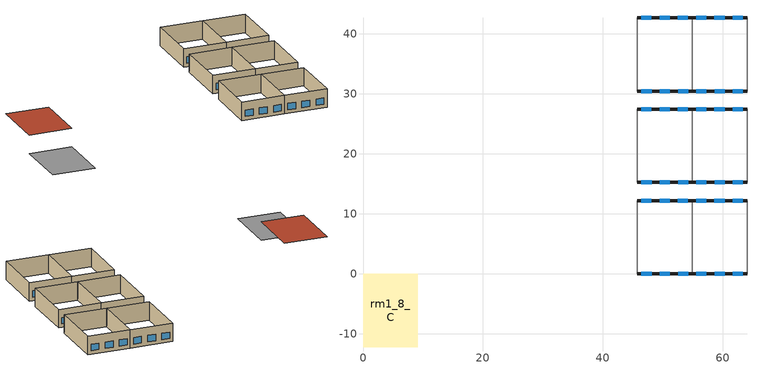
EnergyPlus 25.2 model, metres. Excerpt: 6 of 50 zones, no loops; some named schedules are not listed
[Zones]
rm1_8_C
 floor outside (SIMULATED_SL110): 0,-12.19 0,0 9.14,0 9.14,-12.19 z0
 wall outside (4_CONC_RADVA135): 54.86,12.19 45.72,12.19 / 45.72,0 54.86,0 z0:3.96
 wall to rm1_7_C (PARTITION115_rev): 45.72,12.19 45.72,0 z0:3.96
 wall to rm1_9_C (PARTITION115): 54.86,0 54.86,12.19 z0:3.96
 window (GT3): 54.16,12.19 52.49,12.19 / 51.12,12.19 49.44,12.19 / 48.07,12.19 46.39,12.19 / 46.42,0 48.1,0 / 49.47,0 51.15,0 / 52.52,0 54.19,0 z0.76:2.13
 roof outside (CONC_4_IN_NO96): 0,12.19 0,0 9.14,0 9.14,12.19 z3.96
rm1_9_C
 floor outside (SIMULATED_SL110): 0,-12.19 0,0 9.14,0 9.14,-12.19 z0
 wall outside (4_CONC_RADVA135): 64.01,12.19 54.86,12.19 / 54.86,0 64.01,0 z0:3.96
 wall to rm1_10_C (PARTITION115): 64.01,0 64.01,12.19 z0:3.96
 window (GT3): 63.31,12.19 61.63,12.19 / 60.26,12.19 58.58,12.19 / 57.21,12.19 55.53,12.19 / 55.56,0 57.24,0 / 58.61,0 60.29,0 / 61.66,0 63.34,0 z0.76:2.13
 roof outside (CONC_4_IN_NO96): 0,12.19 0,0 9.14,0 9.14,12.19 z3.96
rm2_6_C
 floor outside (SIMULATED_SL110): 0,-12.19 0,0 9.14,0 9.14,-12.19 z0
 wall outside (4_CONC_RADVA135): 54.86,27.43 45.72,27.43 / 45.72,15.24 54.86,15.24 z0:3.96
 wall to rm2_5_C (PARTITION115_rev): 45.72,27.43 45.72,15.24 z0:3.96
 wall to rm2_7_C (PARTITION115): 54.86,15.24 54.86,27.43 z0:3.96
 window (GT3): 54.16,27.43 52.49,27.43 / 51.12,27.43 49.44,27.43 / 48.07,27.43 46.39,27.43 / 46.42,15.24 48.1,15.24 / 49.47,15.24 51.15,15.24 / 52.52,15.24 54.19,15.24 z0.76:2.13
 roof outside (CONC_4_IN_NO96): 0,12.19 0,0 9.14,0 9.14,12.19 z3.96
rm2_7_C
 floor outside (SIMULATED_SL110): 0,-12.19 0,0 9.14,0 9.14,-12.19 z0
 wall outside (4_CONC_RADVA135): 64.01,27.43 54.86,27.43 / 54.86,15.24 64.01,15.24 z0:3.96
 wall to rm2_8_C (PARTITION115): 64.01,15.24 64.01,27.43 z0:3.96
 window (GT3): 63.31,27.43 61.63,27.43 / 60.26,27.43 58.58,27.43 / 57.21,27.43 55.53,27.43 / 55.56,15.24 57.24,15.24 / 58.61,15.24 60.29,15.24 / 61.66,15.24 63.34,15.24 z0.76:2.13
 roof outside (CONC_4_IN_NO96): 0,12.19 0,0 9.14,0 9.14,12.19 z3.96
rm3_6_C
 floor outside (SIMULATED_SL110): 0,-12.19 0,0 9.14,0 9.14,-12.19 z0
 wall outside (4_CONC_RADVA135): 54.86,42.67 45.72,42.67 / 45.72,30.48 54.86,30.48 z0:3.96
 wall to rm3_5_C (PARTITION115_rev): 45.72,42.67 45.72,30.48 z0:3.96
 wall to rm3_7_C (PARTITION115): 54.86,30.48 54.86,42.67 z0:3.96
 window (GT3): 54.16,42.67 52.49,42.67 / 51.12,42.67 49.44,42.67 / 48.07,42.67 46.39,42.67 / 46.42,30.48 48.1,30.48 / 49.47,30.48 51.15,30.48 / 52.52,30.48 54.19,30.48 z0.76:2.13
 roof outside (CONC_4_IN_NO96): 0,12.19 0,0 9.14,0 9.14,12.19 z3.96
rm3_7_C
 floor outside (SIMULATED_SL110): 0,-12.19 0,0 9.14,0 9.14,-12.19 z0
 wall outside (4_CONC_RADVA135): 64.01,42.67 54.86,42.67 / 54.86,30.48 64.01,30.48 z0:3.96
 wall to rm3_8_C (PARTITION115): 64.01,30.48 64.01,42.67 z0:3.96
 window (GT3): 63.31,42.67 61.63,42.67 / 60.26,42.67 58.58,42.67 / 57.21,42.67 55.53,42.67 / 55.56,30.48 57.24,30.48 / 58.61,30.48 60.29,30.48 / 61.66,30.48 63.34,30.48 z0.76:2.13
 roof outside (CONC_4_IN_NO96): 0,12.19 0,0 9.14,0 9.14,12.19 z3.96
[Material] Roughness=MediumRough; Thermal Absorptance=0.9
Name | Thickness {m} | Conductivity {W/m-K} | Density {kg/m3} | Specific Heat {J/kg-K} | Solar Absorptance
CONC_4_IN_NO96__CC03_97 | 0.10159 | 1.310345 | 2242.584 | 836.7661 | 0.7
SIMULATED_SL110__IN05_111 | 0.245821 | 0.04324 | 9.611076 | 836.7661 | 0
SIMULATED_SL110__MAT357_112 | 0.4572 | 0.8648 | 1361.569 | 836.7661 | 0
SIMULATED_SL110__MAT356_113 | 0.3048 | 0.51888 | 1601.846 | 836.7661 | 0
PARTITION115__GP02_87 | 0.0158801 | 0.160161 | 800.923 | 836.7661 | 0.3
4_CONC_RADVA135__CC14_80 | 0.10159 | 1.801724 | 2242.584 | 836.7661 | 0.7
4_CONC_RADVA135__IN36_136 | 0.0762 | 0.034592 | 28.83323 | 1213.311 | 0.7
4_CONC_RADVA135__GP02_87 | 0.0158801 | 0.160161 | 800.923 | 836.7661 | 0.7
[Construction]
CONC_4_IN_NO96: CONC_4_IN_NO96__CC03_97
SIMULATED_SL110: SIMULATED_SL110__IN05_111, SIMULATED_SL110__MAT357_112, SIMULATED_SL110__MAT356_113
PARTITION115; PARTITION115_rev: PARTITION115__GP02_87, PARTITION115__WMF00_116, PARTITION115__GP02_87
4_CONC_RADVA135: 4_CONC_RADVA135__CC14_80, 4_CONC_RADVA135__IN36_136, 4_CONC_RADVA135__GP02_87
GT3: BRONZE 6MM
rm1_8_CFURNCONS: rm1_8_CFURN
rm1_9_CFURNCONS: rm1_9_CFURN
rm2_6_CFURNCONS: rm2_6_CFURN
rm2_7_CFURNCONS: rm2_7_CFURN
rm3_6_CFURNCONS: rm3_6_CFURN
rm3_7_CFURNCONS: rm3_7_CFURN
[Material:NoMass]
PARTITION115__WMF00_116: Roughness=MediumRough; Thermal Resistance {m2-K/W}=0.107499; Thermal Absorptance=0.9; Solar Absorptance=0.3
[WindowMaterial:Glazing]
BRONZE 6MM: Optical Data Type=SpectralAverage; Thickness {m}=.006; Solar Transmittance at Normal Incidence=.482; Front Side Solar Reflectance at Normal Incidence=.054; Back Side Solar Reflectance at Normal Incidence=.054; Visible Transmittance at Normal Incidence=.534; Front Side Visible Reflectance at Normal Incidence=.057; Back Side Visible Reflectance at Normal Incidence=.057; Infrared Transmittance at Normal Incidence=0; Front Side Infrared Hemispherical Emissivity=.84; Back Side Infrared Hemispherical Emissivity=.84; Conductivity {W/m-K}=.9
[WindowMaterial:Shade] Solar Transmittance=0.8; Solar Reflectance=0.19; Visible Transmittance=0.8; Visible Reflectance=0.19; Infrared Hemispherical Emissivity=0.001; Infrared Transmittance=0.99; Thickness {m}=0.001; Conductivity {W/m-K}=10000; Shade to Glass Distance {m}=0.001; Top Opening Multiplier=0; Bottom Opening Multiplier=0; Left-Side Opening Multiplier=0; Right-Side Opening Multiplier=0; Airflow Permeability=0.8
Window1001WSM; Window2806WSM; Window2807WSM; Window1003WSM; Window2808WSM; Window2809WSM; Window1004WSM; Window2810WSM; Window2811WSM; Window2812WSM; Window1006WSM; Window2813WSM; Window2814WSM; Window1007WSM; Window2815WSM; Window2816WSM; Window1008WSM; Window2817WSM; Window2818WSM; Window1009WSM; Window2819WSM; Window2820WSM; Window1010WSM; Window2821WSM; Window2822WSM; Window1011WSM; Window2823WSM; Window2824WSM; Window1012WSM; Window2825WSM; Window2826WSM; Window1013WSM; Window2827WSM; Window2828WSM; Window1014WSM; Window2829WSM; Window2830WSM; Window1015WSM; Window2831WSM; Window2832WSM; Window1016WSM; Window2833WSM; Window2834WSM; Window1017WSM; Window2835WSM; Window2836WSM; Window1018WSM; Window2837WSM; Window2838WSM; Window1005WSM; Window2839WSM; Window2840WSM; Window1019WSM; Window2841WSM; Window2842WSM; Window1020WSM; Window2843WSM; Window2844WSM; Window1021WSM; Window2845WSM; Window2846WSM; Window1022WSM; Window2847WSM; Window2848WSM; Window2849WSM; Window1023WSM; Window2850WSM; Window2851WSM; Window1024WSM; Window2852WSM; Window2853WSM; Window1025WSM; Window2854WSM; Window2855WSM; Window1026WSM; Window2856WSM; Window2857WSM; Window2858WSM; Window1027WSM; Window2859WSM; Window2860WSM; Window1028WSM; Window2861WSM; Window2862WSM; Window1029WSM; Window2863WSM; Window2864WSM; Window1030WSM; Window2865WSM; Window2866WSM; Window1031WSM; Window2867WSM; Window2868WSM; Window1032WSM; Window2869WSM; Window2870WSM; Window1033WSM; Window2871WSM; Window2872WSM; Window1034WSM; Window2873WSM; Window2874WSM; Window1035WSM; Window2875WSM; Window2876WSM; Window1036WSM; Window2877WSM; Window2878WSM; Window1037WSM; Window2879WSM; Window2880WSM; Window1038WSM; Window2881WSM; Window2882WSM; Window1039WSM; Window2883WSM; Window2884WSM
[WindowProperty:ShadingControl] Shading Type=InteriorShade; Shading Control Type=AlwaysOn; Setpoint {W/m2, W or deg C}=10.9383; Shading Control Is Scheduled=NO; Glare Control Is Active=NO
Name | Shading Device Material
Window1001WSC | Window1001WSM
Window2806WSC | Window2806WSM
Window2807WSC | Window2807WSM
Window1003WSC | Window1003WSM
Window2808WSC | Window2808WSM
Window2809WSC | Window2809WSM
Window1004WSC | Window1004WSM
Window2810WSC | Window2810WSM
Window2811WSC | Window2811WSM
Window2812WSC | Window2812WSM
Window1006WSC | Window1006WSM
Window2813WSC | Window2813WSM
Window2814WSC | Window2814WSM
Window1007WSC | Window1007WSM
Window2815WSC | Window2815WSM
Window2816WSC | Window2816WSM
Window1008WSC | Window1008WSM
Window2817WSC | Window2817WSM
Window2818WSC | Window2818WSM
Window1009WSC | Window1009WSM
Window2819WSC | Window2819WSM
Window2820WSC | Window2820WSM
Window1010WSC | Window1010WSM
Window2821WSC | Window2821WSM
Window2822WSC | Window2822WSM
Window1011WSC | Window1011WSM
Window2823WSC | Window2823WSM
Window2824WSC | Window2824WSM
Window1012WSC | Window1012WSM
Window2825WSC | Window2825WSM
Window2826WSC | Window2826WSM
Window1013WSC | Window1013WSM
Window2827WSC | Window2827WSM
Window2828WSC | Window2828WSM
Window1014WSC | Window1014WSM
Window2829WSC | Window2829WSM
Window2830WSC | Window2830WSM
Window1015WSC | Window1015WSM
Window2831WSC | Window2831WSM
Window2832WSC | Window2832WSM
Window1016WSC | Window1016WSM
Window2833WSC | Window2833WSM
Window2834WSC | Window2834WSM
Window1017WSC | Window1017WSM
Window2835WSC | Window2835WSM
Window2836WSC | Window2836WSM
Window1018WSC | Window1018WSM
Window2837WSC | Window2837WSM
Window2838WSC | Window2838WSM
Window1005WSC | Window1005WSM
Window2839WSC | Window2839WSM
Window2840WSC | Window2840WSM
Window1019WSC | Window1019WSM
Window2841WSC | Window2841WSM
Window2842WSC | Window2842WSM
Window1020WSC | Window1020WSM
Window2843WSC | Window2843WSM
Window2844WSC | Window2844WSM
Window1021WSC | Window1021WSM
Window2845WSC | Window2845WSM
Window2846WSC | Window2846WSM
Window1022WSC | Window1022WSM
Window2847WSC | Window2847WSM
Window2848WSC | Window2848WSM
Window2849WSC | Window2849WSM
Window1023WSC | Window1023WSM
Window2850WSC | Window2850WSM
Window2851WSC | Window2851WSM
Window1024WSC | Window1024WSM
Window2852WSC | Window2852WSM
Window2853WSC | Window2853WSM
Window1025WSC | Window1025WSM
Window2854WSC | Window2854WSM
Window2855WSC | Window2855WSM
Window1026WSC | Window1026WSM
Window2856WSC | Window2856WSM
Window2857WSC | Window2857WSM
Window2858WSC | Window2858WSM
Window1027WSC | Window1027WSM
Window2859WSC | Window2859WSM
Window2860WSC | Window2860WSM
Window1028WSC | Window1028WSM
Window2861WSC | Window2861WSM
Window2862WSC | Window2862WSM
Window1029WSC | Window1029WSM
Window2863WSC | Window2863WSM
Window2864WSC | Window2864WSM
Window1030WSC | Window1030WSM
Window2865WSC | Window2865WSM
Window2866WSC | Window2866WSM
Window1031WSC | Window1031WSM
Window2867WSC | Window2867WSM
Window2868WSC | Window2868WSM
Window1032WSC | Window1032WSM
Window2869WSC | Window2869WSM
Window2870WSC | Window2870WSM
Window1033WSC | Window1033WSM
Window2871WSC | Window2871WSM
Window2872WSC | Window2872WSM
Window1034WSC | Window1034WSM
Window2873WSC | Window2873WSM
Window2874WSC | Window2874WSM
Window1035WSC | Window1035WSM
Window2875WSC | Window2875WSM
Window2876WSC | Window2876WSM
Window1036WSC | Window1036WSM
Window2877WSC | Window2877WSM
Window2878WSC | Window2878WSM
Window1037WSC | Window1037WSM
Window2879WSC | Window2879WSM
Window2880WSC | Window2880WSM
Window1038WSC | Window1038WSM
Window2881WSC | Window2881WSM
Window2882WSC | Window2882WSM
Window1039WSC | Window1039WSM
Window2883WSC | Window2883WSM
Window2884WSC | Window2884WSM
Window1040WSC | Window1040WSM
Window2885WSC | Window2885WSM
Window2886WSC | Window2886WSM
Window1041WSC | Window1041WSM
Window2887WSC | Window2887WSM
Window2888WSC | Window2888WSM
Window1042WSC | Window1042WSM
Window2889WSC | Window2889WSM
Window2890WSC | Window2890WSM
Window1043WSC | Window1043WSM
Window2891WSC | Window2891WSM
Window2892WSC | Window2892WSM
Window1044WSC | Window1044WSM
Window2893WSC | Window2893WSM
Window2894WSC | Window2894WSM
Window2895WSC | Window2895WSM
Window1045WSC | Window1045WSM
Window2896WSC | Window2896WSM
Window2897WSC | Window2897WSM
Window1046WSC | Window1046WSM
Window2898WSC | Window2898WSM
Window2899WSC | Window2899WSM
Window1047WSC | Window1047WSM
Window2900WSC | Window2900WSM
Window2901WSC | Window2901WSM
Window1048WSC | Window1048WSM
Window2902WSC | Window2902WSM
Window2903WSC | Window2903WSM
Window2904WSC | Window2904WSM
Window1049WSC | Window1049WSM
Window2905WSC | Window2905WSM
Window2906WSC | Window2906WSM
Window1050WSC | Window1050WSM
Window2907WSC | Window2907WSM
Window2908WSC | Window2908WSM
Window1051WSC | Window1051WSM
Window2909WSC | Window2909WSM
Window2910WSC | Window2910WSM
Window1052WSC | Window1052WSM
Window2911WSC | Window2911WSM
Window2912WSC | Window2912WSM
Window1053WSC | Window1053WSM
Window2913WSC | Window2913WSM
Window2914WSC | Window2914WSM
Window1054WSC | Window1054WSM
Window2915WSC | Window2915WSM
Window2916WSC | Window2916WSM
Window1055WSC | Window1055WSM
Window2917WSC | Window2917WSM
Window2918WSC | Window2918WSM
Window1056WSC | Window1056WSM
Window2919WSC | Window2919WSM
Window2920WSC | Window2920WSM
Window1057WSC | Window1057WSM
Window2921WSC | Window2921WSM
Window2922WSC | Window2922WSM
Window1058WSC | Window1058WSM
Window2923WSC | Window2923WSM
Window2924WSC | Window2924WSM
Window1059WSC | Window1059WSM
Window2925WSC | Window2925WSM
Window2926WSC | Window2926WSM
Window1060WSC | Window1060WSM
Window2927WSC | Window2927WSM
Window2928WSC | Window2928WSM
Window1061WSC | Window1061WSM
Window2929WSC | Window2929WSM
Window2930WSC | Window2930WSM
Window1062WSC | Window1062WSM
Window2931WSC | Window2931WSM
Window2932WSC | Window2932WSM
Window1063WSC | Window1063WSM
Window2933WSC | Window2933WSM
Window2934WSC | Window2934WSM
Window1064WSC | Window1064WSM
Window2935WSC | Window2935WSM
Window2936WSC | Window2936WSM
Window1065WSC | Window1065WSM
Window2937WSC | Window2937WSM
Window2938WSC | Window2938WSM
Window1066WSC | Window1066WSM
Window2939WSC | Window2939WSM
Window2940WSC | Window2940WSM
Window2941WSC | Window2941WSM
Window1067WSC | Window1067WSM
Window2942WSC | Window2942WSM
Window2943WSC | Window2943WSM
Window1068WSC | Window1068WSM
Window2944WSC | Window2944WSM
Window2945WSC | Window2945WSM
Window1069WSC | Window1069WSM
Window2946WSC | Window2946WSM
Window2947WSC | Window2947WSM
Window1070WSC | Window1070WSM
Window2948WSC | Window2948WSM
Window2949WSC | Window2949WSM
Window2950WSC | Window2950WSM
Window1071WSC | Window1071WSM
Window2951WSC | Window2951WSM
Window2952WSC | Window2952WSM
Window1072WSC | Window1072WSM
Window2953WSC | Window2953WSM
Window2954WSC | Window2954WSM
Window1073WSC | Window1073WSM
Window2955WSC | Window2955WSM
Window2956WSC | Window2956WSM
Window1074WSC | Window1074WSM
Window2957WSC | Window2957WSM
Window2958WSC | Window2958WSM
Window1075WSC | Window1075WSM
Window2959WSC | Window2959WSM
Window2960WSC | Window2960WSM
Window1076WSC | Window1076WSM
Window2961WSC | Window2961WSM
Window2962WSC | Window2962WSM
Window1077WSC | Window1077WSM
Window2963WSC | Window2963WSM
Window2964WSC | Window2964WSM
Window1078WSC | Window1078WSM
Window2965WSC | Window2965WSM
Window2966WSC | Window2966WSM
Window1079WSC | Window1079WSM
Window2967WSC | Window2967WSM
Window2968WSC | Window2968WSM
Window1080WSC | Window1080WSM
Window2969WSC | Window2969WSM
Window2970WSC | Window2970WSM
Window1081WSC | Window1081WSM
Window2971WSC | Window2971WSM
Window2972WSC | Window2972WSM
Window1082WSC | Window1082WSM
Window2973WSC | Window2973WSM
Window2974WSC | Window2974WSM
Window1083WSC | Window1083WSM
Window2975WSC | Window2975WSM
Window2976WSC | Window2976WSM
Window1084WSC | Window1084WSM
Window2977WSC | Window2977WSM
Window2978WSC | Window2978WSM
Window1085WSC | Window1085WSM
Window2979WSC | Window2979WSM
Window2980WSC | Window2980WSM
Window1086WSC | Window1086WSM
Window2981WSC | Window2981WSM
Window2982WSC | Window2982WSM
Window1087WSC | Window1087WSM
Window2983WSC | Window2983WSM
Window2984WSC | Window2984WSM
Window1088WSC | Window1088WSM
Window2985WSC | Window2985WSM
Window2986WSC | Window2986WSM
Window2987WSC | Window2987WSM
Window1089WSC | Window1089WSM
Window2988WSC | Window2988WSM
Window2989WSC | Window2989WSM
Window1090WSC | Window1090WSM
Window2990WSC | Window2990WSM
Window2991WSC | Window2991WSM
Window1091WSC | Window1091WSM
Window2992WSC | Window2992WSM
Window2993WSC | Window2993WSM
Window1092WSC | Window1092WSM
Window2994WSC | Window2994WSM
Window2995WSC | Window2995WSM
Window2996WSC | Window2996WSM
Window1093WSC | Window1093WSM
Window2997WSC | Window2997WSM
Window2998WSC | Window2998WSM
Window1094WSC | Window1094WSM
Window2999WSC | Window2999WSM
Window3000WSC | Window3000WSM
Window1095WSC | Window1095WSM
Window3001WSC | Window3001WSM
Window3002WSC | Window3002WSM
Window1096WSC | Window1096WSM
Window3003WSC | Window3003WSM
Window3004WSC | Window3004WSM
Window1097WSC | Window1097WSM
Window3005WSC | Window3005WSM
Window3006WSC | Window3006WSM
Window1098WSC | Window1098WSM
Window3007WSC | Window3007WSM
Window3008WSC | Window3008WSM
Window1099WSC | Window1099WSM
Window3009WSC | Window3009WSM
Window3010WSC | Window3010WSM
Window1100WSC | Window1100WSM
Window3011WSC | Window3011WSM
Window3012WSC | Window3012WSM
Window1101WSC | Window1101WSM
Window3013WSC | Window3013WSM
Window3014WSC | Window3014WSM
Window1102WSC | Window1102WSM
Window3015WSC | Window3015WSM
Window3016WSC | Window3016WSM
Window1103WSC | Window1103WSM
Window3017WSC | Window3017WSM
Window3018WSC | Window3018WSM
Window1104WSC | Window1104WSM
Window3019WSC | Window3019WSM
Window3020WSC | Window3020WSM
Window1105WSC | Window1105WSM
Window3021WSC | Window3021WSM
Window3022WSC | Window3022WSM
Window1106WSC | Window1106WSM
Window3023WSC | Window3023WSM
Window3024WSC | Window3024WSM
Window1107WSC | Window1107WSM
Window3025WSC | Window3025WSM
Window3026WSC | Window3026WSM
Window1108WSC | Window1108WSM
Window3027WSC | Window3027WSM
Window3028WSC | Window3028WSM
Window1109WSC | Window1109WSM
Window3029WSC | Window3029WSM
Window3030WSC | Window3030WSM
Window1110WSC | Window1110WSM
Window3031WSC | Window3031WSM
Window3032WSC | Window3032WSM
Window3033WSC | Window3033WSM
Window1111WSC | Window1111WSM
Window3034WSC | Window3034WSM
Window3035WSC | Window3035WSM
[Zone] Type=1; Multiplier=1; Ceiling Height {m}=3.9624; Volume {m3}=441.7421
rm1_8_C; rm1_9_C; rm2_6_C; rm2_7_C; rm3_6_C; rm3_7_C
[People] Number of People Schedule=OffOcc; Number of People Calculation Method=People; Number of People=4.363636; Fraction Radiant=0.3
Name | Zone or ZoneList | Activity Level Schedule
rm1_8_C_PEOPLE | rm1_8_C | rm1_8_CActSched
rm1_9_C_PEOPLE | rm1_9_C | rm1_9_CActSched
rm2_6_C_PEOPLE | rm2_6_C | rm2_6_CActSched
rm2_7_C_PEOPLE | rm2_7_C | rm2_7_CActSched
rm3_6_C_PEOPLE | rm3_6_C | rm3_6_CActSched
rm3_7_C_PEOPLE | rm3_7_C | rm3_7_CActSched
[Lights] Schedule=OffLgt; Design Level Calculation Method=LightingLevel; Lighting Level {W}=2400; Return Air Fraction=0; Fraction Radiant=0.59; Fraction Visible=0.1; Fraction Replaceable=0
Name | Zone or ZoneList
rm1_8_C_LIGHTS | rm1_8_C
rm1_9_C_LIGHTS | rm1_9_C
rm2_6_C_LIGHTS | rm2_6_C
rm2_7_C_LIGHTS | rm2_7_C
rm3_6_C_LIGHTS | rm3_6_C
rm3_7_C_LIGHTS | rm3_7_C
[ElectricEquipment] Schedule=OffLgt; Design Level Calculation Method=EquipmentLevel; Design Level {W}=900.0001; Fraction Latent=0; Fraction Radiant=0.7; Fraction Lost=0
Name | Zone or ZoneList
rm1_8_C_EQUIP | rm1_8_C
rm1_9_C_EQUIP | rm1_9_C
rm2_6_C_EQUIP | rm2_6_C
rm2_7_C_EQUIP | rm2_7_C
rm3_6_C_EQUIP | rm3_6_C
rm3_7_C_EQUIP | rm3_7_C
[ZoneInfiltration:DesignFlowRate] Schedule=OffInf; Design Flow Rate Calculation Method=Flow/Zone; Design Flow Rate {m3/s}=0.0173681; Constant Term Coefficient=0; Temperature Term Coefficient=0; Velocity Term Coefficient=0.224; Velocity Squared Term Coefficient=0
Name | Zone or ZoneList
rm1_8_C_INFILT | rm1_8_C
rm1_9_C_INFILT | rm1_9_C
rm2_6_C_INFILT | rm2_6_C
rm2_7_C_INFILT | rm2_7_C
rm3_6_C_INFILT | rm3_6_C
rm3_7_C_INFILT | rm3_7_C
[InternalMass] Surface Area {m2}=111.4836
Name | Construction | Zone
rm1_8_CFURNMASS | rm1_8_CFURNCONS | rm1_8_C
rm1_9_CFURNMASS | rm1_9_CFURNCONS | rm1_9_C
rm2_6_CFURNMASS | rm2_6_CFURNCONS | rm2_6_C
rm2_7_CFURNMASS | rm2_7_CFURNCONS | rm2_7_C
rm3_6_CFURNMASS | rm3_6_CFURNCONS | rm3_6_C
rm3_7_CFURNMASS | rm3_7_CFURNCONS | rm3_7_C
